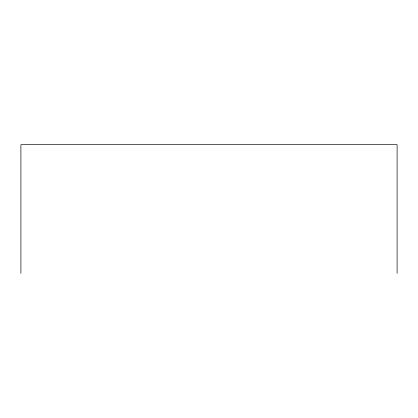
<?xml version="1.0" encoding="UTF-8"?>
<svg xmlns="http://www.w3.org/2000/svg" width="418" height="418" viewBox="0 0 418 418"><rect width="100%" height="100%" fill="white"/><g stroke="black" fill="none" stroke-linecap="round" stroke-linejoin="round"><path stroke-width="0.63" d="M397.1 273.33L397.1 144.67L20.9 144.67L20.9 273.33"/></g></svg>
